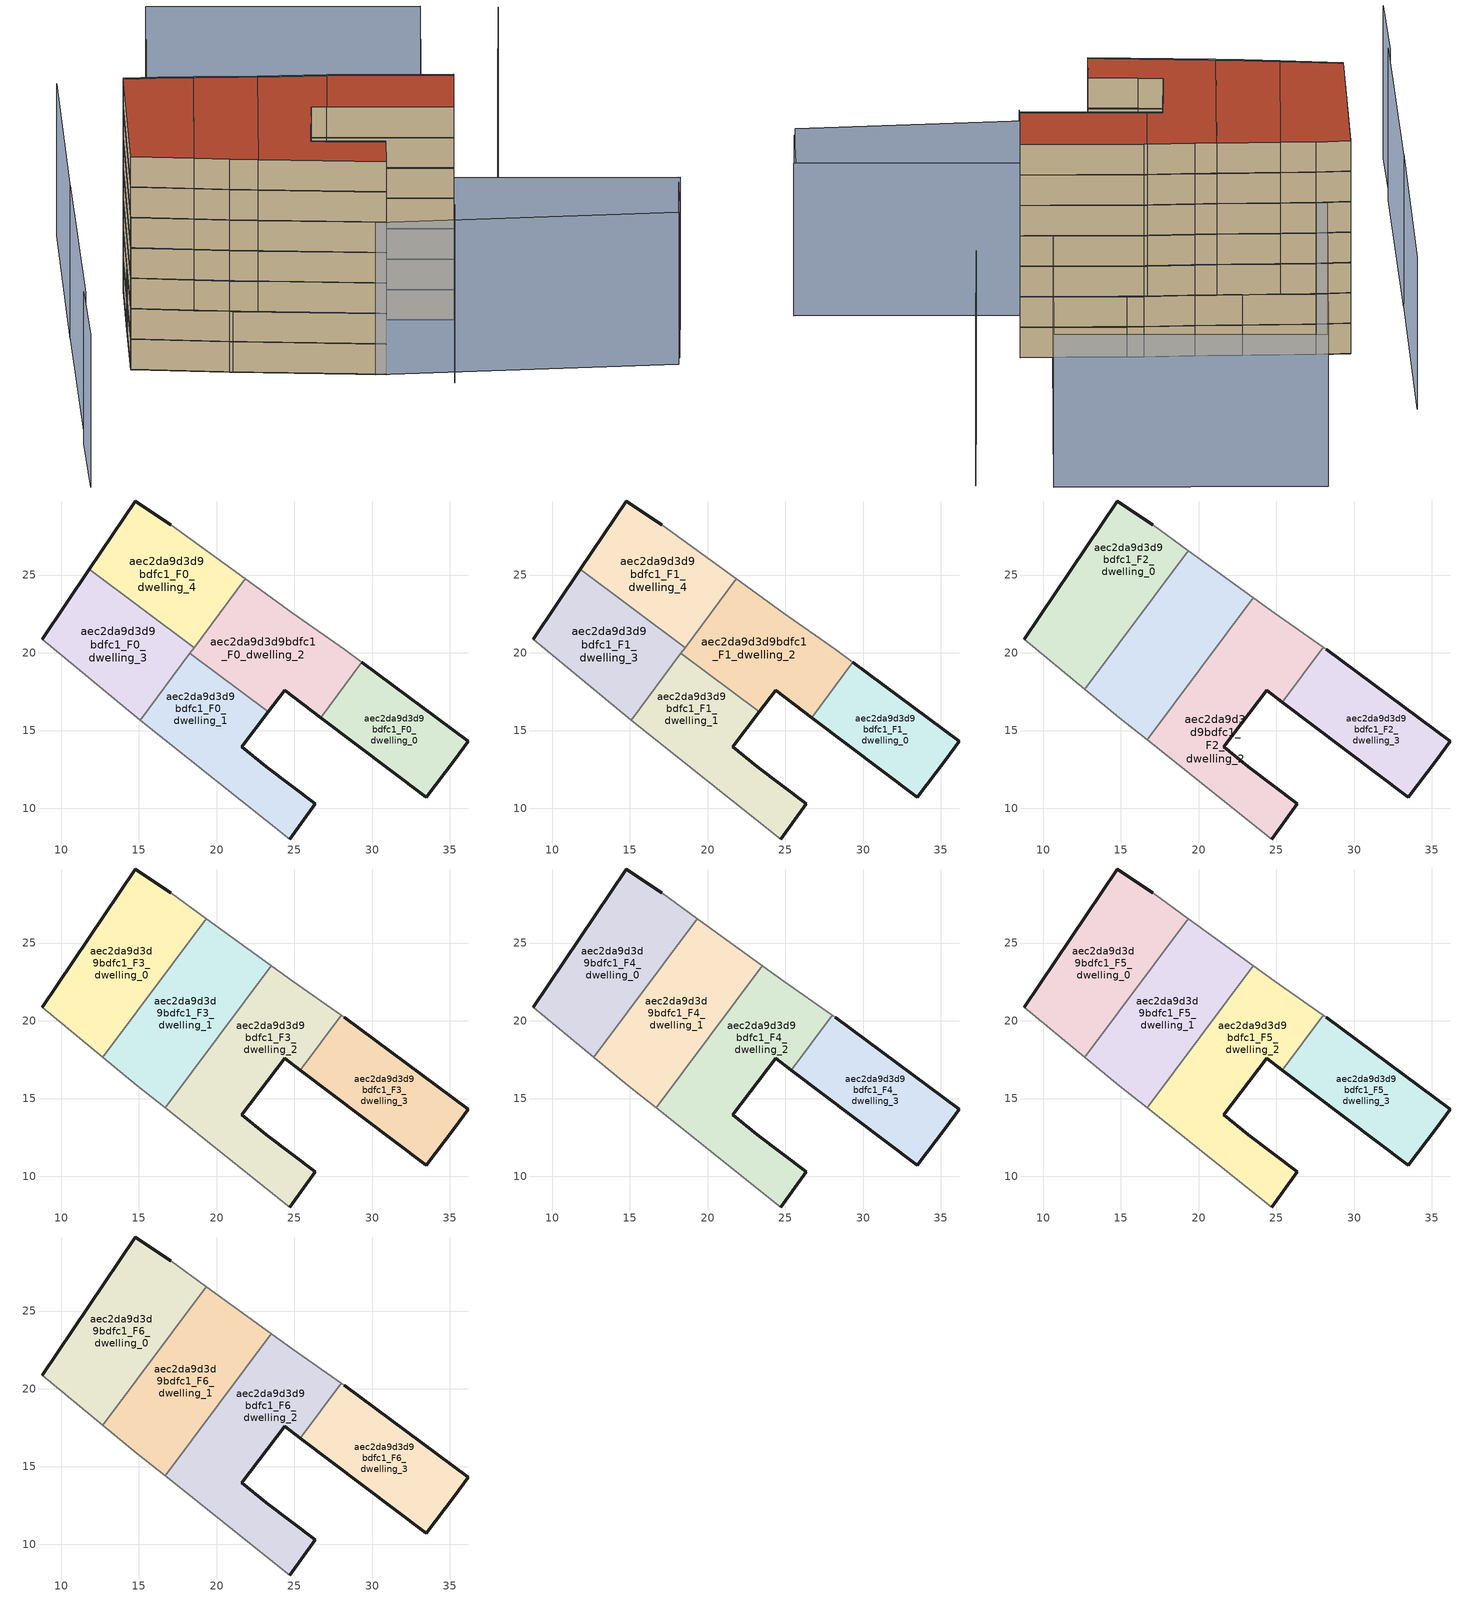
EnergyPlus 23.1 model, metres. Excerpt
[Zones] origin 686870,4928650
aec2da9d3d9bdfc1_F0_dwelling_0
 floor ground (EU_floor_Construction): 35.3,13.12 36.18,14.3 29.34,19.39 26.69,15.84 33.49,10.72 z0
 wall outside (EU_wall_Construction): 29.34,19.39 36.18,14.3 35.3,13.12 33.49,10.72 26.69,15.84 z0:3
 wall to aec2da9d3d9bdfc1_F0_dwelling_2 (EU_wall_Construction): 26.69,15.84 29.34,19.39 z0:3
aec2da9d3d9bdfc1_F0_dwelling_1
 floor ground (EU_floor_Construction): 24.72,8.03 26.36,10.3 23.2,12.69 21.62,13.97 23.33,16.22 18.29,19.97 15.09,15.67 z0
 wall outside (EU_wall_Construction): 23.33,16.22 21.62,13.97 23.2,12.69 26.36,10.3 24.72,8.03 z0:3
 wall adiabatic (EU_wall_Construction): 24.72,8.03 15.09,15.67 z0:3
 wall to aec2da9d3d9bdfc1_F0_dwelling_2 (EU_wall_Construction): 18.29,19.97 23.33,16.22 z0:3
 wall to aec2da9d3d9bdfc1_F0_dwelling_3 (EU_wall_Construction): 15.09,15.67 18.29,19.97 z0:3
aec2da9d3d9bdfc1_F0_dwelling_2
 floor ground (EU_floor_Construction): 26.69,15.84 29.34,19.39 28.22,20.23 24.91,22.54 21.85,24.75 18.29,19.97 23.33,16.22 24.38,17.58 z0
 wall outside (EU_wall_Construction): 26.69,15.84 24.38,17.58 23.33,16.22 z0:3
 wall adiabatic (EU_wall_Construction): 21.85,24.75 24.91,22.54 28.22,20.23 29.34,19.39 z0:3
 wall to aec2da9d3d9bdfc1_F0_dwelling_4 (EU_wall_Construction): 18.56,20.33 21.85,24.75 z0:3
 wall to aec2da9d3d9bdfc1_F0_dwelling_3 (EU_wall_Construction): 18.29,19.97 18.56,20.33 z0:3
aec2da9d3d9bdfc1_F0_dwelling_3
 floor ground (EU_floor_Construction): 15.09,15.67 18.56,20.33 11.81,25.36 8.8,20.87 14.9,15.82 z0
 wall outside (EU_wall_Construction): 8.8,20.87 11.81,25.36 z0:3
 wall adiabatic (EU_wall_Construction): 15.09,15.67 14.9,15.82 8.8,20.87 z0:3
 wall to aec2da9d3d9bdfc1_F0_dwelling_4 (EU_wall_Construction): 11.81,25.36 18.56,20.33 z0:3
aec2da9d3d9bdfc1_F0_dwelling_4
 floor ground (EU_floor_Construction): 18.56,20.33 21.85,24.75 17.06,28.22 14.77,29.76 11.81,25.36 z0
 wall outside (EU_wall_Construction): 11.81,25.36 14.77,29.76 17.06,28.22 z0:3
 wall adiabatic (EU_wall_Construction): 17.06,28.22 21.85,24.75 z0:3
aec2da9d3d9bdfc1_F1_dwelling_0
 floor to aec2da9d3d9bdfc1_F0_dwelling_0 (EU_floor_Construction): 35.3,13.12 36.18,14.3 29.34,19.39 26.69,15.84 33.49,10.72 z3
 wall outside (EU_wall_Construction): 29.34,19.39 36.18,14.3 35.3,13.12 33.49,10.72 26.69,15.84 z3:6
 wall to aec2da9d3d9bdfc1_F1_dwelling_2 (EU_wall_Construction): 26.69,15.84 29.34,19.39 z3:6
aec2da9d3d9bdfc1_F1_dwelling_1
 floor to aec2da9d3d9bdfc1_F0_dwelling_1 (EU_floor_Construction): 24.72,8.03 26.36,10.3 23.2,12.69 21.62,13.97 23.33,16.22 18.29,19.97 15.09,15.67 z3
 wall outside (EU_wall_Construction): 23.33,16.22 21.62,13.97 23.2,12.69 26.36,10.3 24.72,8.03 z3:6
 wall adiabatic (EU_wall_Construction): 24.72,8.03 15.09,15.67 z3:6
 wall to aec2da9d3d9bdfc1_F1_dwelling_2 (EU_wall_Construction): 18.29,19.97 23.33,16.22 z3:6
 wall to aec2da9d3d9bdfc1_F1_dwelling_3 (EU_wall_Construction): 15.09,15.67 18.29,19.97 z3:6
aec2da9d3d9bdfc1_F1_dwelling_2
 floor to aec2da9d3d9bdfc1_F0_dwelling_2 (EU_floor_Construction): 26.69,15.84 29.34,19.39 28.22,20.23 24.91,22.54 21.85,24.75 18.29,19.97 23.33,16.22 24.38,17.58 z3
 wall outside (EU_wall_Construction): 26.69,15.84 24.38,17.58 23.33,16.22 z3:6
 wall adiabatic (EU_wall_Construction): 21.85,24.75 24.91,22.54 28.22,20.23 29.34,19.39 z3:6
 wall to aec2da9d3d9bdfc1_F1_dwelling_4 (EU_wall_Construction): 18.56,20.33 21.85,24.75 z3:6
 wall to aec2da9d3d9bdfc1_F1_dwelling_3 (EU_wall_Construction): 18.29,19.97 18.56,20.33 z3:6
aec2da9d3d9bdfc1_F1_dwelling_3
 floor to aec2da9d3d9bdfc1_F0_dwelling_3 (EU_floor_Construction): 15.09,15.67 18.56,20.33 11.81,25.36 8.8,20.87 14.9,15.82 z3
 wall outside (EU_wall_Construction): 8.8,20.87 11.81,25.36 z3:6
 wall adiabatic (EU_wall_Construction): 15.09,15.67 14.9,15.82 8.8,20.87 z3:6
 wall to aec2da9d3d9bdfc1_F1_dwelling_4 (EU_wall_Construction): 11.81,25.36 18.56,20.33 z3:6
aec2da9d3d9bdfc1_F1_dwelling_4
 floor to aec2da9d3d9bdfc1_F0_dwelling_4 (EU_floor_Construction): 18.56,20.33 21.85,24.75 17.06,28.22 14.77,29.76 11.81,25.36 z3
 wall outside (EU_wall_Construction): 11.81,25.36 14.77,29.76 17.06,28.22 z3:6
 wall adiabatic (EU_wall_Construction): 17.06,28.22 21.85,24.75 z3:6
aec2da9d3d9bdfc1_F2_dwelling_0
 floor to aec2da9d3d9bdfc1_F1_dwelling_4 (EU_floor_Construction): 16.07,22.19 19.34,26.57 17.06,28.22 14.77,29.76 11.81,25.36 z6
 floor to aec2da9d3d9bdfc1_F1_dwelling_3 (EU_floor_Construction): 12.69,17.65 16.07,22.19 11.81,25.36 8.8,20.87 z6
 wall outside (EU_wall_Construction): 8.8,20.87 14.77,29.76 17.06,28.22 z6:9
 wall adiabatic (EU_wall_Construction): 17.06,28.22 19.34,26.57 / 12.69,17.65 8.8,20.87 z6:9
 wall to aec2da9d3d9bdfc1_F2_dwelling_1 (EU_wall_Construction): 19.34,26.57 12.69,17.65 z6:9
aec2da9d3d9bdfc1_F2_dwelling_1
 floor to aec2da9d3d9bdfc1_F1_dwelling_3 (EU_floor_Construction): 15.09,15.67 18.56,20.33 16.07,22.19 12.69,17.65 14.9,15.82 z6
 floor to aec2da9d3d9bdfc1_F1_dwelling_4 (EU_floor_Construction): 18.56,20.33 21.85,24.75 19.34,26.57 16.07,22.19 z6
 floor to aec2da9d3d9bdfc1_F1_dwelling_1 (EU_floor_Construction): 16.69,14.4 19.93,18.75 18.29,19.97 15.09,15.67 z6
 floor to aec2da9d3d9bdfc1_F1_dwelling_2 (EU_floor_Construction): 19.93,18.75 23.51,23.55 21.85,24.75 18.29,19.97 z6
 wall adiabatic (EU_wall_Construction): 19.34,26.57 23.51,23.55 / 16.69,14.4 14.9,15.82 12.69,17.65 z6:9
 wall to aec2da9d3d9bdfc1_F2_dwelling_2 (EU_wall_Construction): 23.51,23.55 16.69,14.4 z6:9
aec2da9d3d9bdfc1_F2_dwelling_2
 floor to aec2da9d3d9bdfc1_F1_dwelling_1 (EU_floor_Construction): 24.72,8.03 26.36,10.3 23.2,12.69 21.62,13.97 23.33,16.22 19.93,18.75 16.69,14.4 z6
 floor to aec2da9d3d9bdfc1_F1_dwelling_2 (EU_floor_Construction): 25.39,16.82 28.03,20.36 24.91,22.54 23.51,23.55 19.93,18.75 23.33,16.22 24.38,17.58 z6
 wall outside (EU_wall_Construction): 25.39,16.82 24.38,17.58 21.62,13.97 23.2,12.69 26.36,10.3 24.72,8.03 z6:9
 wall adiabatic (EU_wall_Construction): 24.72,8.03 16.69,14.4 / 23.51,23.55 24.91,22.54 28.03,20.36 z6:9
 wall to aec2da9d3d9bdfc1_F2_dwelling_3 (EU_wall_Construction): 28.03,20.36 25.39,16.82 z6:9
aec2da9d3d9bdfc1_F2_dwelling_3
 floor to aec2da9d3d9bdfc1_F1_dwelling_0 (EU_floor_Construction): 35.3,13.12 36.18,14.3 29.34,19.39 26.69,15.84 33.49,10.72 z6
 floor to aec2da9d3d9bdfc1_F1_dwelling_2 (EU_floor_Construction): 26.69,15.84 29.34,19.39 28.22,20.23 28.03,20.36 25.39,16.82 z6
 wall outside (EU_wall_Construction): 28.22,20.23 36.18,14.3 35.3,13.12 33.49,10.72 25.39,16.82 z6:9
 wall adiabatic (EU_wall_Construction): 28.03,20.36 28.22,20.23 z6:9
aec2da9d3d9bdfc1_F3_dwelling_0
 floor to aec2da9d3d9bdfc1_F2_dwelling_0 (EU_floor_Construction): 12.69,17.65 19.34,26.57 17.06,28.22 14.77,29.76 8.8,20.87 z9
 wall outside (EU_wall_Construction): 8.8,20.87 14.77,29.76 17.06,28.22 z9:12
 wall adiabatic (EU_wall_Construction): 17.06,28.22 19.34,26.57 / 12.69,17.65 8.8,20.87 z9:12
 wall to aec2da9d3d9bdfc1_F3_dwelling_1 (EU_wall_Construction): 19.34,26.57 12.69,17.65 z9:12
aec2da9d3d9bdfc1_F3_dwelling_1
 floor to aec2da9d3d9bdfc1_F2_dwelling_1 (EU_floor_Construction): 16.69,14.4 23.51,23.55 19.34,26.57 12.69,17.65 14.9,15.82 z9
 wall adiabatic (EU_wall_Construction): 19.34,26.57 23.51,23.55 / 16.69,14.4 14.9,15.82 12.69,17.65 z9:12
 wall to aec2da9d3d9bdfc1_F3_dwelling_2 (EU_wall_Construction): 23.51,23.55 16.69,14.4 z9:12
aec2da9d3d9bdfc1_F3_dwelling_2
 floor to aec2da9d3d9bdfc1_F2_dwelling_2 (EU_floor_Construction): 26.36,10.3 23.2,12.69 21.62,13.97 24.38,17.58 25.39,16.82 28.03,20.36 24.91,22.54 23.51,23.55 16.69,14.4 24.72,8.03 z9
 wall outside (EU_wall_Construction): 25.39,16.82 24.38,17.58 21.62,13.97 23.2,12.69 26.36,10.3 24.72,8.03 z9:12
 wall adiabatic (EU_wall_Construction): 24.72,8.03 16.69,14.4 / 23.51,23.55 24.91,22.54 28.03,20.36 z9:12
 wall to aec2da9d3d9bdfc1_F3_dwelling_3 (EU_wall_Construction): 28.03,20.36 25.39,16.82 z9:12
aec2da9d3d9bdfc1_F3_dwelling_3
 floor to aec2da9d3d9bdfc1_F2_dwelling_3 (EU_floor_Construction): 35.3,13.12 36.18,14.3 28.22,20.23 28.03,20.36 25.39,16.82 33.49,10.72 z9
 wall outside (EU_wall_Construction): 28.22,20.23 36.18,14.3 35.3,13.12 33.49,10.72 25.39,16.82 z9:12
 wall adiabatic (EU_wall_Construction): 28.03,20.36 28.22,20.23 z9:12
aec2da9d3d9bdfc1_F4_dwelling_0
 floor to aec2da9d3d9bdfc1_F3_dwelling_0 (EU_floor_Construction): 12.69,17.65 19.34,26.57 17.06,28.22 14.77,29.76 8.8,20.87 z12
 wall outside (EU_wall_Construction): 8.8,20.87 14.77,29.76 17.06,28.22 z12:15
 wall adiabatic (EU_wall_Construction): 17.06,28.22 19.34,26.57 / 12.69,17.65 8.8,20.87 z12:15
 wall to aec2da9d3d9bdfc1_F4_dwelling_1 (EU_wall_Construction): 19.34,26.57 12.69,17.65 z12:15
aec2da9d3d9bdfc1_F4_dwelling_1
 floor to aec2da9d3d9bdfc1_F3_dwelling_1 (EU_floor_Construction): 16.69,14.4 23.51,23.55 19.34,26.57 12.69,17.65 14.9,15.82 z12
 wall adiabatic (EU_wall_Construction): 19.34,26.57 23.51,23.55 / 16.69,14.4 14.9,15.82 12.69,17.65 z12:15
 wall to aec2da9d3d9bdfc1_F4_dwelling_2 (EU_wall_Construction): 23.51,23.55 16.69,14.4 z12:15
aec2da9d3d9bdfc1_F4_dwelling_2
 floor to aec2da9d3d9bdfc1_F3_dwelling_2 (EU_floor_Construction): 26.36,10.3 23.2,12.69 21.62,13.97 24.38,17.58 25.39,16.82 28.03,20.36 24.91,22.54 23.51,23.55 16.69,14.4 24.72,8.03 z12
 wall outside (EU_wall_Construction): 25.39,16.82 24.38,17.58 21.62,13.97 23.2,12.69 26.36,10.3 24.72,8.03 z12:15
 wall adiabatic (EU_wall_Construction): 24.72,8.03 16.69,14.4 / 23.51,23.55 24.91,22.54 28.03,20.36 z12:15
 wall to aec2da9d3d9bdfc1_F4_dwelling_3 (EU_wall_Construction): 28.03,20.36 25.39,16.82 z12:15
aec2da9d3d9bdfc1_F4_dwelling_3
 floor to aec2da9d3d9bdfc1_F3_dwelling_3 (EU_floor_Construction): 35.3,13.12 36.18,14.3 28.22,20.23 28.03,20.36 25.39,16.82 33.49,10.72 z12
 wall outside (EU_wall_Construction): 28.22,20.23 36.18,14.3 35.3,13.12 33.49,10.72 25.39,16.82 z12:15
 wall adiabatic (EU_wall_Construction): 28.03,20.36 28.22,20.23 z12:15
aec2da9d3d9bdfc1_F5_dwelling_0
 floor to aec2da9d3d9bdfc1_F4_dwelling_0 (EU_floor_Construction): 12.69,17.65 19.34,26.57 17.06,28.22 14.77,29.76 8.8,20.87 z15
 wall outside (EU_wall_Construction): 8.8,20.87 14.77,29.76 17.06,28.22 z15:18
 wall adiabatic (EU_wall_Construction): 17.06,28.22 19.34,26.57 / 12.69,17.65 8.8,20.87 z15:18
 wall to aec2da9d3d9bdfc1_F5_dwelling_1 (EU_wall_Construction): 19.34,26.57 12.69,17.65 z15:18
aec2da9d3d9bdfc1_F5_dwelling_1
 floor to aec2da9d3d9bdfc1_F4_dwelling_1 (EU_floor_Construction): 16.69,14.4 23.51,23.55 19.34,26.57 12.69,17.65 14.9,15.82 z15
 wall adiabatic (EU_wall_Construction): 19.34,26.57 23.51,23.55 / 16.69,14.4 14.9,15.82 12.69,17.65 z15:18
 wall to aec2da9d3d9bdfc1_F5_dwelling_2 (EU_wall_Construction): 23.51,23.55 16.69,14.4 z15:18
aec2da9d3d9bdfc1_F5_dwelling_2
 floor to aec2da9d3d9bdfc1_F4_dwelling_2 (EU_floor_Construction): 26.36,10.3 23.2,12.69 21.62,13.97 24.38,17.58 25.39,16.82 28.03,20.36 24.91,22.54 23.51,23.55 16.69,14.4 24.72,8.03 z15
 wall outside (EU_wall_Construction): 25.39,16.82 24.38,17.58 21.62,13.97 23.2,12.69 26.36,10.3 24.72,8.03 z15:18
 wall adiabatic (EU_wall_Construction): 24.72,8.03 16.69,14.4 / 23.51,23.55 24.91,22.54 28.03,20.36 z15:18
 wall to aec2da9d3d9bdfc1_F5_dwelling_3 (EU_wall_Construction): 28.03,20.36 25.39,16.82 z15:18
aec2da9d3d9bdfc1_F5_dwelling_3
 floor to aec2da9d3d9bdfc1_F4_dwelling_3 (EU_floor_Construction): 35.3,13.12 36.18,14.3 28.22,20.23 28.03,20.36 25.39,16.82 33.49,10.72 z15
 wall outside (EU_wall_Construction): 28.22,20.23 36.18,14.3 35.3,13.12 33.49,10.72 25.39,16.82 z15:18
 wall adiabatic (EU_wall_Construction): 28.03,20.36 28.22,20.23 z15:18
aec2da9d3d9bdfc1_F6_dwelling_0
 floor to aec2da9d3d9bdfc1_F5_dwelling_0 (EU_floor_Construction): 12.69,17.65 19.34,26.57 17.06,28.22 14.77,29.76 8.8,20.87 z18
 wall outside (EU_wall_Construction): 8.8,20.87 14.77,29.76 17.06,28.22 z18:21
 wall adiabatic (EU_wall_Construction): 17.06,28.22 19.34,26.57 / 12.69,17.65 8.8,20.87 z18:21
 wall to aec2da9d3d9bdfc1_F6_dwelling_1 (EU_wall_Construction): 19.34,26.57 12.69,17.65 z18:21
 roof outside (EU_roof_Construction): 17.06,28.22 19.34,26.57 12.69,17.65 8.8,20.87 14.77,29.76 z21
aec2da9d3d9bdfc1_F6_dwelling_1
 floor to aec2da9d3d9bdfc1_F5_dwelling_1 (EU_floor_Construction): 16.69,14.4 23.51,23.55 19.34,26.57 12.69,17.65 14.9,15.82 z18
 wall adiabatic (EU_wall_Construction): 19.34,26.57 23.51,23.55 / 16.69,14.4 14.9,15.82 12.69,17.65 z18:21
 wall to aec2da9d3d9bdfc1_F6_dwelling_2 (EU_wall_Construction): 23.51,23.55 16.69,14.4 z18:21
 roof outside (EU_roof_Construction): 23.51,23.55 16.69,14.4 14.9,15.82 12.69,17.65 19.34,26.57 z21
aec2da9d3d9bdfc1_F6_dwelling_2
 floor to aec2da9d3d9bdfc1_F5_dwelling_2 (EU_floor_Construction): 26.36,10.3 23.2,12.69 21.62,13.97 24.38,17.58 25.39,16.82 28.03,20.36 24.91,22.54 23.51,23.55 16.69,14.4 24.72,8.03 z18
 wall outside (EU_wall_Construction): 25.39,16.82 24.38,17.58 21.62,13.97 23.2,12.69 26.36,10.3 24.72,8.03 z18:21
 wall adiabatic (EU_wall_Construction): 24.72,8.03 16.69,14.4 / 23.51,23.55 24.91,22.54 28.03,20.36 z18:21
 wall to aec2da9d3d9bdfc1_F6_dwelling_3 (EU_wall_Construction): 28.03,20.36 25.39,16.82 z18:21
 roof outside (EU_roof_Construction): 28.03,20.36 25.39,16.82 24.38,17.58 21.62,13.97 23.2,12.69 26.36,10.3 24.72,8.03 16.69,14.4 23.51,23.55 24.91,22.54 z21
aec2da9d3d9bdfc1_F6_dwelling_3
 floor to aec2da9d3d9bdfc1_F5_dwelling_3 (EU_floor_Construction): 35.3,13.12 36.18,14.3 28.22,20.23 28.03,20.36 25.39,16.82 33.49,10.72 z18
 wall outside (EU_wall_Construction): 28.22,20.23 36.18,14.3 35.3,13.12 33.49,10.72 25.39,16.82 z18:21
 wall adiabatic (EU_wall_Construction): 28.03,20.36 28.22,20.23 z18:21
 roof outside (EU_roof_Construction): 36.18,14.3 35.3,13.12 33.49,10.72 25.39,16.82 28.03,20.36 28.22,20.23 z21
shading: 8.8,20.87 25.71,9.51 / -0.26,15.06 -3.38,10 / 23.99,8.51 44.21,-4.9 / 44.8,-4.25 47.03,-1.1 / 28.37,3.84 32.71,9.63 / 32.71,9.63 47.16,-1.2 / 42.72,17.1 49.52,26.07 / 7.6,27.33 -0.21,14.85 / 15.09,39.02 7.43,27.07 / 44.64,29.99 33.94,15.64 / 33.94,15.64 16.36,28.74 / 16.36,28.74 27.06,43.1 / 27.06,43.1 44.64,29.99 z0:15
[Building]
EU S2 Campaign: North Axis=0; Terrain=City; Solar Distribution=FullExterior
[Site:Location]
Bologna: Latitude=44.5; Longitude=11.25; Time Zone=1; Elevation=37
[SizingPeriod:WeatherFileDays]
AnnualSizingPeriod: Begin Month=1; Begin Day of Month=1; End Month=12; End Day of Month=31; Day of Week for Start Day=Monday; Use Weather File Daylight Saving Period=No; Use Weather File Rain and Snow Indicators=No
[MATERIAL]
EU_InternalMass_Material: Roughness=MediumRough; Thickness=0.1; Conductivity=1; Density=1800; Specific Heat=900; Thermal Absorptance=0.9; Solar Absorptance=0.7; Visible Absorptance=0.7
[MATERIAL:NOMASS] Roughness=MediumRough; Thermal Absorptance=0.9; Solar Absorptance=0.7; Visible Absorptance=0.7
Name | Thermal Resistance
EU_wall_NoMass | 0.779417
EU_roof_NoMass | 0.435466
EU_floor_NoMass | 0.588222
[CONSTRUCTION]
EU_wall_Construction: EU_wall_NoMass
EU_roof_Construction: EU_roof_NoMass
EU_floor_Construction: EU_floor_NoMass
EU_InternalMass_Construction: EU_InternalMass_Material
[ZONE] Type=1; Multiplier=1; Ceiling Height=autocalculate; Floor Area=autocalculate; Part of Total Floor Area=Yes
Name | Volume
aec2da9d3d9bdfc1_F0_dwelling_0; aec2da9d3d9bdfc1_F1_dwelling_0 | 113.938
aec2da9d3d9bdfc1_F2_dwelling_0; aec2da9d3d9bdfc1_F3_dwelling_0; aec2da9d3d9bdfc1_F4_dwelling_0; aec2da9d3d9bdfc1_F5_dwelling_0; aec2da9d3d9bdfc1_F6_dwelling_0 | 174.16
aec2da9d3d9bdfc1_F0_dwelling_1; aec2da9d3d9bdfc1_F1_dwelling_1 | 152.012
aec2da9d3d9bdfc1_F2_dwelling_1; aec2da9d3d9bdfc1_F3_dwelling_1; aec2da9d3d9bdfc1_F4_dwelling_1; aec2da9d3d9bdfc1_F5_dwelling_1; aec2da9d3d9bdfc1_F6_dwelling_1 | 174.163
aec2da9d3d9bdfc1_F0_dwelling_2; aec2da9d3d9bdfc1_F1_dwelling_2 | 152.02
aec2da9d3d9bdfc1_F2_dwelling_2; aec2da9d3d9bdfc1_F3_dwelling_2; aec2da9d3d9bdfc1_F4_dwelling_2; aec2da9d3d9bdfc1_F5_dwelling_2; aec2da9d3d9bdfc1_F6_dwelling_2 | 212.782
aec2da9d3d9bdfc1_F0_dwelling_3; aec2da9d3d9bdfc1_F1_dwelling_3 | 139.334
aec2da9d3d9bdfc1_F2_dwelling_3; aec2da9d3d9bdfc1_F3_dwelling_3; aec2da9d3d9bdfc1_F4_dwelling_3; aec2da9d3d9bdfc1_F5_dwelling_3; aec2da9d3d9bdfc1_F6_dwelling_3 | 135.524
aec2da9d3d9bdfc1_F0_dwelling_4; aec2da9d3d9bdfc1_F1_dwelling_4 | 139.312
[INTERNALMASS] Construction=EU_InternalMass_Construction
Name | Zone or ZoneList | Surface Area
aec2da9d3d9bdfc1_F0_dwelling_0_EU_InternalMass | aec2da9d3d9bdfc1_F0_dwelling_0 | 37.9797
aec2da9d3d9bdfc1_F0_dwelling_1_EU_InternalMass | aec2da9d3d9bdfc1_F0_dwelling_1 | 50.6751
aec2da9d3d9bdfc1_F0_dwelling_2_EU_InternalMass | aec2da9d3d9bdfc1_F0_dwelling_2 | 50.6779
aec2da9d3d9bdfc1_F0_dwelling_3_EU_InternalMass | aec2da9d3d9bdfc1_F0_dwelling_3 | 46.4452
aec2da9d3d9bdfc1_F0_dwelling_4_EU_InternalMass | aec2da9d3d9bdfc1_F0_dwelling_4 | 46.4381
aec2da9d3d9bdfc1_F1_dwelling_0_EU_InternalMass | aec2da9d3d9bdfc1_F1_dwelling_0 | 37.9797
aec2da9d3d9bdfc1_F1_dwelling_1_EU_InternalMass | aec2da9d3d9bdfc1_F1_dwelling_1 | 50.6751
aec2da9d3d9bdfc1_F1_dwelling_2_EU_InternalMass | aec2da9d3d9bdfc1_F1_dwelling_2 | 50.6779
aec2da9d3d9bdfc1_F1_dwelling_3_EU_InternalMass | aec2da9d3d9bdfc1_F1_dwelling_3 | 46.4452
aec2da9d3d9bdfc1_F1_dwelling_4_EU_InternalMass | aec2da9d3d9bdfc1_F1_dwelling_4 | 46.4381
aec2da9d3d9bdfc1_F2_dwelling_0_EU_InternalMass | aec2da9d3d9bdfc1_F2_dwelling_0 | 58.0536
aec2da9d3d9bdfc1_F2_dwelling_1_EU_InternalMass | aec2da9d3d9bdfc1_F2_dwelling_1 | 58.0539
aec2da9d3d9bdfc1_F2_dwelling_2_EU_InternalMass | aec2da9d3d9bdfc1_F2_dwelling_2 | 70.9279
aec2da9d3d9bdfc1_F2_dwelling_3_EU_InternalMass | aec2da9d3d9bdfc1_F2_dwelling_3 | 45.1747
aec2da9d3d9bdfc1_F3_dwelling_0_EU_InternalMass | aec2da9d3d9bdfc1_F3_dwelling_0 | 58.0536
aec2da9d3d9bdfc1_F3_dwelling_1_EU_InternalMass | aec2da9d3d9bdfc1_F3_dwelling_1 | 58.0539
aec2da9d3d9bdfc1_F3_dwelling_2_EU_InternalMass | aec2da9d3d9bdfc1_F3_dwelling_2 | 70.9279
aec2da9d3d9bdfc1_F3_dwelling_3_EU_InternalMass | aec2da9d3d9bdfc1_F3_dwelling_3 | 45.1747
aec2da9d3d9bdfc1_F4_dwelling_0_EU_InternalMass | aec2da9d3d9bdfc1_F4_dwelling_0 | 58.0536
aec2da9d3d9bdfc1_F4_dwelling_1_EU_InternalMass | aec2da9d3d9bdfc1_F4_dwelling_1 | 58.0539
aec2da9d3d9bdfc1_F4_dwelling_2_EU_InternalMass | aec2da9d3d9bdfc1_F4_dwelling_2 | 70.9279
aec2da9d3d9bdfc1_F4_dwelling_3_EU_InternalMass | aec2da9d3d9bdfc1_F4_dwelling_3 | 45.1747
aec2da9d3d9bdfc1_F5_dwelling_0_EU_InternalMass | aec2da9d3d9bdfc1_F5_dwelling_0 | 58.0536
aec2da9d3d9bdfc1_F5_dwelling_1_EU_InternalMass | aec2da9d3d9bdfc1_F5_dwelling_1 | 58.0539
aec2da9d3d9bdfc1_F5_dwelling_2_EU_InternalMass | aec2da9d3d9bdfc1_F5_dwelling_2 | 70.9279
aec2da9d3d9bdfc1_F5_dwelling_3_EU_InternalMass | aec2da9d3d9bdfc1_F5_dwelling_3 | 45.1747
aec2da9d3d9bdfc1_F6_dwelling_0_EU_InternalMass | aec2da9d3d9bdfc1_F6_dwelling_0 | 58.0536
aec2da9d3d9bdfc1_F6_dwelling_1_EU_InternalMass | aec2da9d3d9bdfc1_F6_dwelling_1 | 58.0539
aec2da9d3d9bdfc1_F6_dwelling_2_EU_InternalMass | aec2da9d3d9bdfc1_F6_dwelling_2 | 70.9279
aec2da9d3d9bdfc1_F6_dwelling_3_EU_InternalMass | aec2da9d3d9bdfc1_F6_dwelling_3 | 45.1747
[OTHEREQUIPMENT] Fuel Type=Electricity; Design Level Calculation Method=Watts/Area; Power per Zone Floor Area=1; Fraction Latent=0; Fraction Radiant=0; Fraction Lost=0; Carbon Dioxide Generation Rate=0; EndUse Subcategory=EU_Step8_InternalGains
Name | Zone or ZoneList or Space or SpaceList | Schedule
EU_Step8_InternalGain_aec2da9d3d9bdfc1_F0_dwelling_0_f000 | aec2da9d3d9bdfc1_F0_dwelling_0 | EU_Step8_GainSchedule_aec2da9d3d9bdfc1_F0_dwelling_0_f000
EU_Step8_InternalGain_aec2da9d3d9bdfc1_F0_dwelling_1_f000 | aec2da9d3d9bdfc1_F0_dwelling_1 | EU_Step8_GainSchedule_aec2da9d3d9bdfc1_F0_dwelling_1_f000
EU_Step8_InternalGain_aec2da9d3d9bdfc1_F0_dwelling_2_f000 | aec2da9d3d9bdfc1_F0_dwelling_2 | EU_Step8_GainSchedule_aec2da9d3d9bdfc1_F0_dwelling_2_f000
EU_Step8_InternalGain_aec2da9d3d9bdfc1_F0_dwelling_3_f000 | aec2da9d3d9bdfc1_F0_dwelling_3 | EU_Step8_GainSchedule_aec2da9d3d9bdfc1_F0_dwelling_3_f000
EU_Step8_InternalGain_aec2da9d3d9bdfc1_F0_dwelling_4_f000 | aec2da9d3d9bdfc1_F0_dwelling_4 | EU_Step8_GainSchedule_aec2da9d3d9bdfc1_F0_dwelling_4_f000
EU_Step8_InternalGain_aec2da9d3d9bdfc1_F1_dwelling_0_f000 | aec2da9d3d9bdfc1_F1_dwelling_0 | EU_Step8_GainSchedule_aec2da9d3d9bdfc1_F1_dwelling_0_f000
EU_Step8_InternalGain_aec2da9d3d9bdfc1_F1_dwelling_1_f000 | aec2da9d3d9bdfc1_F1_dwelling_1 | EU_Step8_GainSchedule_aec2da9d3d9bdfc1_F1_dwelling_1_f000
EU_Step8_InternalGain_aec2da9d3d9bdfc1_F1_dwelling_2_f000 | aec2da9d3d9bdfc1_F1_dwelling_2 | EU_Step8_GainSchedule_aec2da9d3d9bdfc1_F1_dwelling_2_f000
EU_Step8_InternalGain_aec2da9d3d9bdfc1_F1_dwelling_3_f000 | aec2da9d3d9bdfc1_F1_dwelling_3 | EU_Step8_GainSchedule_aec2da9d3d9bdfc1_F1_dwelling_3_f000
EU_Step8_InternalGain_aec2da9d3d9bdfc1_F1_dwelling_4_f000 | aec2da9d3d9bdfc1_F1_dwelling_4 | EU_Step8_GainSchedule_aec2da9d3d9bdfc1_F1_dwelling_4_f000
EU_Step8_InternalGain_aec2da9d3d9bdfc1_F2_dwelling_0_f000 | aec2da9d3d9bdfc1_F2_dwelling_0 | EU_Step8_GainSchedule_aec2da9d3d9bdfc1_F2_dwelling_0_f000
EU_Step8_InternalGain_aec2da9d3d9bdfc1_F2_dwelling_1_f000 | aec2da9d3d9bdfc1_F2_dwelling_1 | EU_Step8_GainSchedule_aec2da9d3d9bdfc1_F2_dwelling_1_f000
EU_Step8_InternalGain_aec2da9d3d9bdfc1_F2_dwelling_2_f000 | aec2da9d3d9bdfc1_F2_dwelling_2 | EU_Step8_GainSchedule_aec2da9d3d9bdfc1_F2_dwelling_2_f000
EU_Step8_InternalGain_aec2da9d3d9bdfc1_F2_dwelling_3_f000 | aec2da9d3d9bdfc1_F2_dwelling_3 | EU_Step8_GainSchedule_aec2da9d3d9bdfc1_F2_dwelling_3_f000
EU_Step8_InternalGain_aec2da9d3d9bdfc1_F3_dwelling_0_f000 | aec2da9d3d9bdfc1_F3_dwelling_0 | EU_Step8_GainSchedule_aec2da9d3d9bdfc1_F3_dwelling_0_f000
EU_Step8_InternalGain_aec2da9d3d9bdfc1_F3_dwelling_1_f000 | aec2da9d3d9bdfc1_F3_dwelling_1 | EU_Step8_GainSchedule_aec2da9d3d9bdfc1_F3_dwelling_1_f000
EU_Step8_InternalGain_aec2da9d3d9bdfc1_F3_dwelling_2_f000 | aec2da9d3d9bdfc1_F3_dwelling_2 | EU_Step8_GainSchedule_aec2da9d3d9bdfc1_F3_dwelling_2_f000
EU_Step8_InternalGain_aec2da9d3d9bdfc1_F3_dwelling_3_f000 | aec2da9d3d9bdfc1_F3_dwelling_3 | EU_Step8_GainSchedule_aec2da9d3d9bdfc1_F3_dwelling_3_f000
EU_Step8_InternalGain_aec2da9d3d9bdfc1_F4_dwelling_0_f000 | aec2da9d3d9bdfc1_F4_dwelling_0 | EU_Step8_GainSchedule_aec2da9d3d9bdfc1_F4_dwelling_0_f000
EU_Step8_InternalGain_aec2da9d3d9bdfc1_F4_dwelling_1_f000 | aec2da9d3d9bdfc1_F4_dwelling_1 | EU_Step8_GainSchedule_aec2da9d3d9bdfc1_F4_dwelling_1_f000
EU_Step8_InternalGain_aec2da9d3d9bdfc1_F4_dwelling_2_f000 | aec2da9d3d9bdfc1_F4_dwelling_2 | EU_Step8_GainSchedule_aec2da9d3d9bdfc1_F4_dwelling_2_f000
EU_Step8_InternalGain_aec2da9d3d9bdfc1_F4_dwelling_3_f000 | aec2da9d3d9bdfc1_F4_dwelling_3 | EU_Step8_GainSchedule_aec2da9d3d9bdfc1_F4_dwelling_3_f000
EU_Step8_InternalGain_aec2da9d3d9bdfc1_F5_dwelling_0_f000 | aec2da9d3d9bdfc1_F5_dwelling_0 | EU_Step8_GainSchedule_aec2da9d3d9bdfc1_F5_dwelling_0_f000
EU_Step8_InternalGain_aec2da9d3d9bdfc1_F5_dwelling_1_f000 | aec2da9d3d9bdfc1_F5_dwelling_1 | EU_Step8_GainSchedule_aec2da9d3d9bdfc1_F5_dwelling_1_f000
EU_Step8_InternalGain_aec2da9d3d9bdfc1_F5_dwelling_2_f000 | aec2da9d3d9bdfc1_F5_dwelling_2 | EU_Step8_GainSchedule_aec2da9d3d9bdfc1_F5_dwelling_2_f000
EU_Step8_InternalGain_aec2da9d3d9bdfc1_F5_dwelling_3_f000 | aec2da9d3d9bdfc1_F5_dwelling_3 | EU_Step8_GainSchedule_aec2da9d3d9bdfc1_F5_dwelling_3_f000
EU_Step8_InternalGain_aec2da9d3d9bdfc1_F6_dwelling_0_f000 | aec2da9d3d9bdfc1_F6_dwelling_0 | EU_Step8_GainSchedule_aec2da9d3d9bdfc1_F6_dwelling_0_f000
EU_Step8_InternalGain_aec2da9d3d9bdfc1_F6_dwelling_1_f000 | aec2da9d3d9bdfc1_F6_dwelling_1 | EU_Step8_GainSchedule_aec2da9d3d9bdfc1_F6_dwelling_1_f000
EU_Step8_InternalGain_aec2da9d3d9bdfc1_F6_dwelling_2_f000 | aec2da9d3d9bdfc1_F6_dwelling_2 | EU_Step8_GainSchedule_aec2da9d3d9bdfc1_F6_dwelling_2_f000
EU_Step8_InternalGain_aec2da9d3d9bdfc1_F6_dwelling_3_f000 | aec2da9d3d9bdfc1_F6_dwelling_3 | EU_Step8_GainSchedule_aec2da9d3d9bdfc1_F6_dwelling_3_f000
[ZONEVENTILATION:DESIGNFLOWRATE] Schedule=EU_AlwaysOn; Design Flow Rate Calculation Method=AirChanges/Hour; Air Changes per Hour=0.712058; Ventilation Type=Natural; Fan Pressure Rise=0; Fan Total Efficiency=1; Constant Term Coefficient=1; Temperature Term Coefficient=0; Velocity Term Coefficient=0; Velocity Squared Term Coefficient=0; Minimum Indoor Temperature=-100; Maximum Indoor Temperature=100; Delta Temperature=-100; Minimum Outdoor Temperature=-100; Maximum Outdoor Temperature=100; Maximum Wind Speed=40
Name | Zone or ZoneList or Space or SpaceList
EU_ConstantAir_aec2da9d3d9bdfc1_F0_dwelling_0 | aec2da9d3d9bdfc1_F0_dwelling_0
EU_ConstantAir_aec2da9d3d9bdfc1_F0_dwelling_1 | aec2da9d3d9bdfc1_F0_dwelling_1
EU_ConstantAir_aec2da9d3d9bdfc1_F0_dwelling_2 | aec2da9d3d9bdfc1_F0_dwelling_2
EU_ConstantAir_aec2da9d3d9bdfc1_F0_dwelling_3 | aec2da9d3d9bdfc1_F0_dwelling_3
EU_ConstantAir_aec2da9d3d9bdfc1_F0_dwelling_4 | aec2da9d3d9bdfc1_F0_dwelling_4
EU_ConstantAir_aec2da9d3d9bdfc1_F1_dwelling_0 | aec2da9d3d9bdfc1_F1_dwelling_0
EU_ConstantAir_aec2da9d3d9bdfc1_F1_dwelling_1 | aec2da9d3d9bdfc1_F1_dwelling_1
EU_ConstantAir_aec2da9d3d9bdfc1_F1_dwelling_2 | aec2da9d3d9bdfc1_F1_dwelling_2
EU_ConstantAir_aec2da9d3d9bdfc1_F1_dwelling_3 | aec2da9d3d9bdfc1_F1_dwelling_3
EU_ConstantAir_aec2da9d3d9bdfc1_F1_dwelling_4 | aec2da9d3d9bdfc1_F1_dwelling_4
EU_ConstantAir_aec2da9d3d9bdfc1_F2_dwelling_0 | aec2da9d3d9bdfc1_F2_dwelling_0
EU_ConstantAir_aec2da9d3d9bdfc1_F2_dwelling_1 | aec2da9d3d9bdfc1_F2_dwelling_1
EU_ConstantAir_aec2da9d3d9bdfc1_F2_dwelling_2 | aec2da9d3d9bdfc1_F2_dwelling_2
EU_ConstantAir_aec2da9d3d9bdfc1_F2_dwelling_3 | aec2da9d3d9bdfc1_F2_dwelling_3
EU_ConstantAir_aec2da9d3d9bdfc1_F3_dwelling_0 | aec2da9d3d9bdfc1_F3_dwelling_0
EU_ConstantAir_aec2da9d3d9bdfc1_F3_dwelling_1 | aec2da9d3d9bdfc1_F3_dwelling_1
EU_ConstantAir_aec2da9d3d9bdfc1_F3_dwelling_2 | aec2da9d3d9bdfc1_F3_dwelling_2
EU_ConstantAir_aec2da9d3d9bdfc1_F3_dwelling_3 | aec2da9d3d9bdfc1_F3_dwelling_3
EU_ConstantAir_aec2da9d3d9bdfc1_F4_dwelling_0 | aec2da9d3d9bdfc1_F4_dwelling_0
EU_ConstantAir_aec2da9d3d9bdfc1_F4_dwelling_1 | aec2da9d3d9bdfc1_F4_dwelling_1
EU_ConstantAir_aec2da9d3d9bdfc1_F4_dwelling_2 | aec2da9d3d9bdfc1_F4_dwelling_2
EU_ConstantAir_aec2da9d3d9bdfc1_F4_dwelling_3 | aec2da9d3d9bdfc1_F4_dwelling_3
EU_ConstantAir_aec2da9d3d9bdfc1_F5_dwelling_0 | aec2da9d3d9bdfc1_F5_dwelling_0
EU_ConstantAir_aec2da9d3d9bdfc1_F5_dwelling_1 | aec2da9d3d9bdfc1_F5_dwelling_1
EU_ConstantAir_aec2da9d3d9bdfc1_F5_dwelling_2 | aec2da9d3d9bdfc1_F5_dwelling_2
EU_ConstantAir_aec2da9d3d9bdfc1_F5_dwelling_3 | aec2da9d3d9bdfc1_F5_dwelling_3
EU_ConstantAir_aec2da9d3d9bdfc1_F6_dwelling_0 | aec2da9d3d9bdfc1_F6_dwelling_0
EU_ConstantAir_aec2da9d3d9bdfc1_F6_dwelling_1 | aec2da9d3d9bdfc1_F6_dwelling_1
EU_ConstantAir_aec2da9d3d9bdfc1_F6_dwelling_2 | aec2da9d3d9bdfc1_F6_dwelling_2
EU_ConstantAir_aec2da9d3d9bdfc1_F6_dwelling_3 | aec2da9d3d9bdfc1_F6_dwelling_3
[HVACTEMPLATE:THERMOSTAT] Constant Heating Setpoint=20; Constant Cooling Setpoint=50
EU_HeatOnly_aec2da9d3d9bdfc1_F0_dwelling_0; EU_HeatOnly_aec2da9d3d9bdfc1_F0_dwelling_1; EU_HeatOnly_aec2da9d3d9bdfc1_F0_dwelling_2; EU_HeatOnly_aec2da9d3d9bdfc1_F0_dwelling_3; EU_HeatOnly_aec2da9d3d9bdfc1_F0_dwelling_4; EU_HeatOnly_aec2da9d3d9bdfc1_F1_dwelling_0; EU_HeatOnly_aec2da9d3d9bdfc1_F1_dwelling_1; EU_HeatOnly_aec2da9d3d9bdfc1_F1_dwelling_2; EU_HeatOnly_aec2da9d3d9bdfc1_F1_dwelling_3; EU_HeatOnly_aec2da9d3d9bdfc1_F1_dwelling_4; EU_HeatOnly_aec2da9d3d9bdfc1_F2_dwelling_0; EU_HeatOnly_aec2da9d3d9bdfc1_F2_dwelling_1; EU_HeatOnly_aec2da9d3d9bdfc1_F2_dwelling_2; EU_HeatOnly_aec2da9d3d9bdfc1_F2_dwelling_3; EU_HeatOnly_aec2da9d3d9bdfc1_F3_dwelling_0; EU_HeatOnly_aec2da9d3d9bdfc1_F3_dwelling_1; EU_HeatOnly_aec2da9d3d9bdfc1_F3_dwelling_2; EU_HeatOnly_aec2da9d3d9bdfc1_F3_dwelling_3; EU_HeatOnly_aec2da9d3d9bdfc1_F4_dwelling_0; EU_HeatOnly_aec2da9d3d9bdfc1_F4_dwelling_1; EU_HeatOnly_aec2da9d3d9bdfc1_F4_dwelling_2; EU_HeatOnly_aec2da9d3d9bdfc1_F4_dwelling_3; EU_HeatOnly_aec2da9d3d9bdfc1_F5_dwelling_0; EU_HeatOnly_aec2da9d3d9bdfc1_F5_dwelling_1; EU_HeatOnly_aec2da9d3d9bdfc1_F5_dwelling_2; EU_HeatOnly_aec2da9d3d9bdfc1_F5_dwelling_3; EU_HeatOnly_aec2da9d3d9bdfc1_F6_dwelling_0; EU_HeatOnly_aec2da9d3d9bdfc1_F6_dwelling_1; EU_HeatOnly_aec2da9d3d9bdfc1_F6_dwelling_2; EU_HeatOnly_aec2da9d3d9bdfc1_F6_dwelling_3
[HVACTEMPLATE:ZONE:IDEALLOADSAIRSYSTEM] System Availability Schedule=EU_AlwaysOn; Maximum Heating Supply Air Temperature=50; Minimum Cooling Supply Air Temperature=13; Maximum Heating Supply Air Humidity Ratio=0.0156; Minimum Cooling Supply Air Humidity Ratio=0.0077; Heating Limit=NoLimit; Cooling Limit=NoLimit; Heating Availability Schedule=EU_AlwaysOn; Cooling Availability Schedule=EU_CoolingOff; Dehumidification Control Type=ConstantSensibleHeatRatio; Cooling Sensible Heat Ratio=0.7; Dehumidification Setpoint=60; Humidification Control Type=None; Humidification Setpoint=30; Outdoor Air Method=None; Outdoor Air Flow Rate per Person=0.00944; Outdoor Air Flow Rate per Zone Floor Area=0; Outdoor Air Flow Rate per Zone=0; Demand Controlled Ventilation Type=None; Outdoor Air Economizer Type=NoEconomizer; Heat Recovery Type=None; Sensible Heat Recovery Effectiveness=0.7; Latent Heat Recovery Effectiveness=0.65
Name | Template Thermostat
aec2da9d3d9bdfc1_F0_dwelling_0 | EU_HeatOnly_aec2da9d3d9bdfc1_F0_dwelling_0
aec2da9d3d9bdfc1_F0_dwelling_1 | EU_HeatOnly_aec2da9d3d9bdfc1_F0_dwelling_1
aec2da9d3d9bdfc1_F0_dwelling_2 | EU_HeatOnly_aec2da9d3d9bdfc1_F0_dwelling_2
aec2da9d3d9bdfc1_F0_dwelling_3 | EU_HeatOnly_aec2da9d3d9bdfc1_F0_dwelling_3
aec2da9d3d9bdfc1_F0_dwelling_4 | EU_HeatOnly_aec2da9d3d9bdfc1_F0_dwelling_4
aec2da9d3d9bdfc1_F1_dwelling_0 | EU_HeatOnly_aec2da9d3d9bdfc1_F1_dwelling_0
aec2da9d3d9bdfc1_F1_dwelling_1 | EU_HeatOnly_aec2da9d3d9bdfc1_F1_dwelling_1
aec2da9d3d9bdfc1_F1_dwelling_2 | EU_HeatOnly_aec2da9d3d9bdfc1_F1_dwelling_2
aec2da9d3d9bdfc1_F1_dwelling_3 | EU_HeatOnly_aec2da9d3d9bdfc1_F1_dwelling_3
aec2da9d3d9bdfc1_F1_dwelling_4 | EU_HeatOnly_aec2da9d3d9bdfc1_F1_dwelling_4
aec2da9d3d9bdfc1_F2_dwelling_0 | EU_HeatOnly_aec2da9d3d9bdfc1_F2_dwelling_0
aec2da9d3d9bdfc1_F2_dwelling_1 | EU_HeatOnly_aec2da9d3d9bdfc1_F2_dwelling_1
aec2da9d3d9bdfc1_F2_dwelling_2 | EU_HeatOnly_aec2da9d3d9bdfc1_F2_dwelling_2
aec2da9d3d9bdfc1_F2_dwelling_3 | EU_HeatOnly_aec2da9d3d9bdfc1_F2_dwelling_3
aec2da9d3d9bdfc1_F3_dwelling_0 | EU_HeatOnly_aec2da9d3d9bdfc1_F3_dwelling_0
aec2da9d3d9bdfc1_F3_dwelling_1 | EU_HeatOnly_aec2da9d3d9bdfc1_F3_dwelling_1
aec2da9d3d9bdfc1_F3_dwelling_2 | EU_HeatOnly_aec2da9d3d9bdfc1_F3_dwelling_2
aec2da9d3d9bdfc1_F3_dwelling_3 | EU_HeatOnly_aec2da9d3d9bdfc1_F3_dwelling_3
aec2da9d3d9bdfc1_F4_dwelling_0 | EU_HeatOnly_aec2da9d3d9bdfc1_F4_dwelling_0
aec2da9d3d9bdfc1_F4_dwelling_1 | EU_HeatOnly_aec2da9d3d9bdfc1_F4_dwelling_1
aec2da9d3d9bdfc1_F4_dwelling_2 | EU_HeatOnly_aec2da9d3d9bdfc1_F4_dwelling_2
aec2da9d3d9bdfc1_F4_dwelling_3 | EU_HeatOnly_aec2da9d3d9bdfc1_F4_dwelling_3
aec2da9d3d9bdfc1_F5_dwelling_0 | EU_HeatOnly_aec2da9d3d9bdfc1_F5_dwelling_0
aec2da9d3d9bdfc1_F5_dwelling_1 | EU_HeatOnly_aec2da9d3d9bdfc1_F5_dwelling_1
aec2da9d3d9bdfc1_F5_dwelling_2 | EU_HeatOnly_aec2da9d3d9bdfc1_F5_dwelling_2
aec2da9d3d9bdfc1_F5_dwelling_3 | EU_HeatOnly_aec2da9d3d9bdfc1_F5_dwelling_3
aec2da9d3d9bdfc1_F6_dwelling_0 | EU_HeatOnly_aec2da9d3d9bdfc1_F6_dwelling_0
aec2da9d3d9bdfc1_F6_dwelling_1 | EU_HeatOnly_aec2da9d3d9bdfc1_F6_dwelling_1
aec2da9d3d9bdfc1_F6_dwelling_2 | EU_HeatOnly_aec2da9d3d9bdfc1_F6_dwelling_2
aec2da9d3d9bdfc1_F6_dwelling_3 | EU_HeatOnly_aec2da9d3d9bdfc1_F6_dwelling_3
[SIZING:ZONE] Zone Cooling Design Supply Air Temperature Input Method=SupplyAirTemperature; Zone Cooling Design Supply Air Temperature=13; Zone Heating Design Supply Air Temperature Input Method=SupplyAirTemperature; Zone Heating Design Supply Air Temperature=50; Zone Cooling Design Supply Air Humidity Ratio=0.008; Zone Heating Design Supply Air Humidity Ratio=0.008; Cooling Design Air Flow Method=DesignDay; Cooling Design Air Flow Rate=0; Cooling Minimum Air Flow per Zone Floor Area=0.000762; Cooling Minimum Air Flow=0; Cooling Minimum Air Flow Fraction=0.2; Heating Design Air Flow Method=DesignDay; Heating Design Air Flow Rate=0; Heating Maximum Air Flow per Zone Floor Area=0.002032; Heating Maximum Air Flow=0.141576; Heating Maximum Air Flow Fraction=0.3; Account for Dedicated Outdoor Air System=No; Dedicated Outdoor Air System Control Strategy=NeutralSupplyAir; Dedicated Outdoor Air Low Setpoint Temperature for Design=autosize; Dedicated Outdoor Air High Setpoint Temperature for Design=autosize; Zone Load Sizing Method=Sensible Load Only No Latent Load; Zone Latent Cooling Design Supply Air Humidity Ratio Input Method=HumidityRatioDifference; Zone Cooling Design Supply Air Humidity Ratio Difference=0.005; Zone Latent Heating Design Supply Air Humidity Ratio Input Method=HumidityRatioDifference; Zone Humidification Design Supply Air Humidity Ratio Difference=0.005
aec2da9d3d9bdfc1_F0_dwelling_0; aec2da9d3d9bdfc1_F0_dwelling_1; aec2da9d3d9bdfc1_F0_dwelling_2; aec2da9d3d9bdfc1_F0_dwelling_3; aec2da9d3d9bdfc1_F0_dwelling_4; aec2da9d3d9bdfc1_F1_dwelling_0; aec2da9d3d9bdfc1_F1_dwelling_1; aec2da9d3d9bdfc1_F1_dwelling_2; aec2da9d3d9bdfc1_F1_dwelling_3; aec2da9d3d9bdfc1_F1_dwelling_4; aec2da9d3d9bdfc1_F2_dwelling_0; aec2da9d3d9bdfc1_F2_dwelling_1; aec2da9d3d9bdfc1_F2_dwelling_2; aec2da9d3d9bdfc1_F2_dwelling_3; aec2da9d3d9bdfc1_F3_dwelling_0; aec2da9d3d9bdfc1_F3_dwelling_1; aec2da9d3d9bdfc1_F3_dwelling_2; aec2da9d3d9bdfc1_F3_dwelling_3; aec2da9d3d9bdfc1_F4_dwelling_0; aec2da9d3d9bdfc1_F4_dwelling_1; aec2da9d3d9bdfc1_F4_dwelling_2; aec2da9d3d9bdfc1_F4_dwelling_3; aec2da9d3d9bdfc1_F5_dwelling_0; aec2da9d3d9bdfc1_F5_dwelling_1; aec2da9d3d9bdfc1_F5_dwelling_2; aec2da9d3d9bdfc1_F5_dwelling_3; aec2da9d3d9bdfc1_F6_dwelling_0; aec2da9d3d9bdfc1_F6_dwelling_1; aec2da9d3d9bdfc1_F6_dwelling_2; aec2da9d3d9bdfc1_F6_dwelling_3
[SCHEDULE:CONSTANT]
Name | Hourly Value
EU_AlwaysOn | 1
EU_CoolingOff | 0
[SCHEDULE:FILE] Column Number=1; Rows to Skip at Top=0; Number of Hours of Data=8760; Column Separator=Comma; Interpolate to Timestep=No; Minutes per Item=60; Adjust Schedule for Daylight Savings=Yes
Name | File
EU_Step8_GainSchedule_aec2da9d3d9bdfc1_F0_dwelling_0_f000 | ../../schedules/aec2da9d3d9bdfc1/aec2da9d3d9bdfc1_F0_dwelling_0_f000_gain.csv
EU_Step8_GainSchedule_aec2da9d3d9bdfc1_F0_dwelling_1_f000 | ../../schedules/aec2da9d3d9bdfc1/aec2da9d3d9bdfc1_F0_dwelling_1_f000_gain.csv
EU_Step8_GainSchedule_aec2da9d3d9bdfc1_F0_dwelling_2_f000 | ../../schedules/aec2da9d3d9bdfc1/aec2da9d3d9bdfc1_F0_dwelling_2_f000_gain.csv
EU_Step8_GainSchedule_aec2da9d3d9bdfc1_F0_dwelling_3_f000 | ../../schedules/aec2da9d3d9bdfc1/aec2da9d3d9bdfc1_F0_dwelling_3_f000_gain.csv
EU_Step8_GainSchedule_aec2da9d3d9bdfc1_F0_dwelling_4_f000 | ../../schedules/aec2da9d3d9bdfc1/aec2da9d3d9bdfc1_F0_dwelling_4_f000_gain.csv
EU_Step8_GainSchedule_aec2da9d3d9bdfc1_F1_dwelling_0_f000 | ../../schedules/aec2da9d3d9bdfc1/aec2da9d3d9bdfc1_F1_dwelling_0_f000_gain.csv
EU_Step8_GainSchedule_aec2da9d3d9bdfc1_F1_dwelling_1_f000 | ../../schedules/aec2da9d3d9bdfc1/aec2da9d3d9bdfc1_F1_dwelling_1_f000_gain.csv
EU_Step8_GainSchedule_aec2da9d3d9bdfc1_F1_dwelling_2_f000 | ../../schedules/aec2da9d3d9bdfc1/aec2da9d3d9bdfc1_F1_dwelling_2_f000_gain.csv
EU_Step8_GainSchedule_aec2da9d3d9bdfc1_F1_dwelling_3_f000 | ../../schedules/aec2da9d3d9bdfc1/aec2da9d3d9bdfc1_F1_dwelling_3_f000_gain.csv
EU_Step8_GainSchedule_aec2da9d3d9bdfc1_F1_dwelling_4_f000 | ../../schedules/aec2da9d3d9bdfc1/aec2da9d3d9bdfc1_F1_dwelling_4_f000_gain.csv
EU_Step8_GainSchedule_aec2da9d3d9bdfc1_F2_dwelling_0_f000 | ../../schedules/aec2da9d3d9bdfc1/aec2da9d3d9bdfc1_F2_dwelling_0_f000_gain.csv
EU_Step8_GainSchedule_aec2da9d3d9bdfc1_F2_dwelling_1_f000 | ../../schedules/aec2da9d3d9bdfc1/aec2da9d3d9bdfc1_F2_dwelling_1_f000_gain.csv
EU_Step8_GainSchedule_aec2da9d3d9bdfc1_F2_dwelling_2_f000 | ../../schedules/aec2da9d3d9bdfc1/aec2da9d3d9bdfc1_F2_dwelling_2_f000_gain.csv
EU_Step8_GainSchedule_aec2da9d3d9bdfc1_F2_dwelling_3_f000 | ../../schedules/aec2da9d3d9bdfc1/aec2da9d3d9bdfc1_F2_dwelling_3_f000_gain.csv
EU_Step8_GainSchedule_aec2da9d3d9bdfc1_F3_dwelling_0_f000 | ../../schedules/aec2da9d3d9bdfc1/aec2da9d3d9bdfc1_F3_dwelling_0_f000_gain.csv
EU_Step8_GainSchedule_aec2da9d3d9bdfc1_F3_dwelling_1_f000 | ../../schedules/aec2da9d3d9bdfc1/aec2da9d3d9bdfc1_F3_dwelling_1_f000_gain.csv
EU_Step8_GainSchedule_aec2da9d3d9bdfc1_F3_dwelling_2_f000 | ../../schedules/aec2da9d3d9bdfc1/aec2da9d3d9bdfc1_F3_dwelling_2_f000_gain.csv
EU_Step8_GainSchedule_aec2da9d3d9bdfc1_F3_dwelling_3_f000 | ../../schedules/aec2da9d3d9bdfc1/aec2da9d3d9bdfc1_F3_dwelling_3_f000_gain.csv
EU_Step8_GainSchedule_aec2da9d3d9bdfc1_F4_dwelling_0_f000 | ../../schedules/aec2da9d3d9bdfc1/aec2da9d3d9bdfc1_F4_dwelling_0_f000_gain.csv
EU_Step8_GainSchedule_aec2da9d3d9bdfc1_F4_dwelling_1_f000 | ../../schedules/aec2da9d3d9bdfc1/aec2da9d3d9bdfc1_F4_dwelling_1_f000_gain.csv
EU_Step8_GainSchedule_aec2da9d3d9bdfc1_F4_dwelling_2_f000 | ../../schedules/aec2da9d3d9bdfc1/aec2da9d3d9bdfc1_F4_dwelling_2_f000_gain.csv
EU_Step8_GainSchedule_aec2da9d3d9bdfc1_F4_dwelling_3_f000 | ../../schedules/aec2da9d3d9bdfc1/aec2da9d3d9bdfc1_F4_dwelling_3_f000_gain.csv
EU_Step8_GainSchedule_aec2da9d3d9bdfc1_F5_dwelling_0_f000 | ../../schedules/aec2da9d3d9bdfc1/aec2da9d3d9bdfc1_F5_dwelling_0_f000_gain.csv
EU_Step8_GainSchedule_aec2da9d3d9bdfc1_F5_dwelling_1_f000 | ../../schedules/aec2da9d3d9bdfc1/aec2da9d3d9bdfc1_F5_dwelling_1_f000_gain.csv
EU_Step8_GainSchedule_aec2da9d3d9bdfc1_F5_dwelling_2_f000 | ../../schedules/aec2da9d3d9bdfc1/aec2da9d3d9bdfc1_F5_dwelling_2_f000_gain.csv
EU_Step8_GainSchedule_aec2da9d3d9bdfc1_F5_dwelling_3_f000 | ../../schedules/aec2da9d3d9bdfc1/aec2da9d3d9bdfc1_F5_dwelling_3_f000_gain.csv
EU_Step8_GainSchedule_aec2da9d3d9bdfc1_F6_dwelling_0_f000 | ../../schedules/aec2da9d3d9bdfc1/aec2da9d3d9bdfc1_F6_dwelling_0_f000_gain.csv
EU_Step8_GainSchedule_aec2da9d3d9bdfc1_F6_dwelling_1_f000 | ../../schedules/aec2da9d3d9bdfc1/aec2da9d3d9bdfc1_F6_dwelling_1_f000_gain.csv
EU_Step8_GainSchedule_aec2da9d3d9bdfc1_F6_dwelling_2_f000 | ../../schedules/aec2da9d3d9bdfc1/aec2da9d3d9bdfc1_F6_dwelling_2_f000_gain.csv
EU_Step8_GainSchedule_aec2da9d3d9bdfc1_F6_dwelling_3_f000 | ../../schedules/aec2da9d3d9bdfc1/aec2da9d3d9bdfc1_F6_dwelling_3_f000_gain.csv
